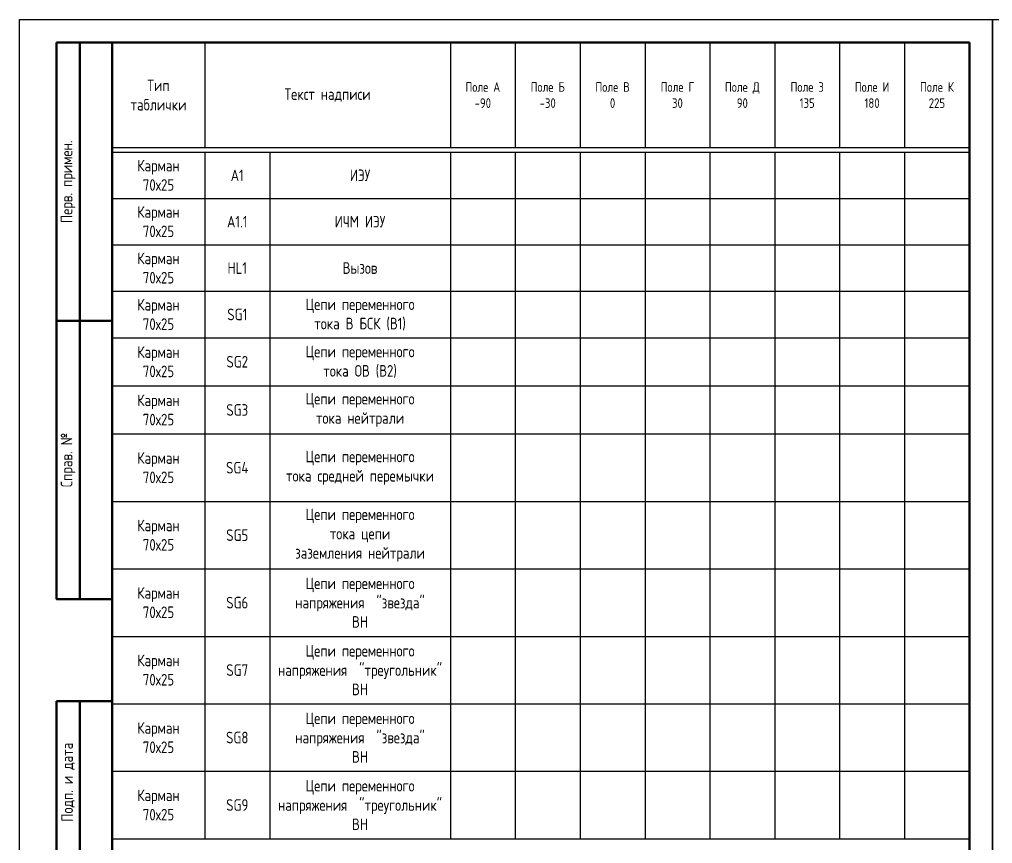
# Model space of a CAD drawing. Header units: millimetres. Extents: x -1117 to 4405, y -90 to 586.
# Drawn here: x -630 to -420, y 119.3 to 297 of the extents above; entities that cross this region are included whole.
import ezdxf

# ---------------------------------------------------------------- set-up
doc = ezdxf.new("R2010")
doc.units = ezdxf.units.MM
doc.styles.add('Gost_type_A', font='GOST_A.TTF')

# ---------------------------------------------------------------- blocks, each defined once
blk = doc.blocks.new('Штамп левый верхний')
at = {"lineweight": 50}
for points in [[(-12, 0), (-7, 0), (-7, -60), (-12, -60)], [(-7, 0), (0, 0), (0, -60), (-7, -60)], [(-12, -60), (-7, -60), (-7, -120), (-12, -120)], [(-7, -60), (0, -60), (0, -120), (-7, -120)]]:
    blk.add_lwpolyline(points, close=True, dxfattribs=at)
at = {"char_height": 2.5, "width": 60, "attachment_point": 5, "rotation": 90, "style": 'Gost_type_A'}
for s, insert in [('Перв. примен.', (-9.5, -30)), ('Справ. №', (-9.5, -90))]:
    blk.add_mtext(s, dxfattribs=dict(at, insert=insert))
blk = doc.blocks.new('Штамп левый нижний')
at = {"lineweight": 50}
for points in [[(-12, 145), (-7, 145), (-7, 110), (-12, 110)], [(-7, 145), (0, 145), (0, 110), (-7, 110)], [(-12, 110), (-7, 110), (-7, 85), (-12, 85)], [(-7, 110), (0, 110), (0, 85), (-7, 85)], [(-12, 85), (-7, 85), (-7, 60), (-12, 60)], [(-7, 85), (0, 85), (0, 60), (-7, 60)], [(-12, 60), (-7, 60), (-7, 25), (-12, 25)], [(-7, 60), (0, 60), (0, 25), (-7, 25)], [(-12, 25), (-7, 25), (-7, 0), (-12, 0)], [(-7, 25), (0, 25), (0, 0), (-7, 0)]]:
    blk.add_lwpolyline(points, close=True, dxfattribs=at)
at = {"char_height": 2.5, "attachment_point": 5, "rotation": 90, "style": 'Gost_type_A'}
for s, insert, width in [('Подп. и дата', (-9.5, 127.5), 35), ('Инв. № дубл.', (-9.5, 97.5), 25), ('Взам. инв. №', (-9.5, 72.5), 25), ('Подп. и дата', (-9.5, 42.5), 35), ('Инв. N подл.', (-9.5, 12.5), 25)]:
    blk.add_mtext(s, dxfattribs=dict(at, insert=insert, width=width))
blk = doc.blocks.new('Формат_А4')
blk.add_lwpolyline([(0, 297), (0, 0), (-210, 0), (-210, 297)], close=True)
at = {"lineweight": 50}
blk.add_lwpolyline([(-190, 292), (-5, 292), (-5, 5), (-190, 5)], close=True, dxfattribs=at)
blk = doc.blocks.new('*T21')
at = {"color": 0, "linetype": 'ByBlock', "lineweight": -2, "transparency": 16777216}
for p, q in [((0, 0), (185, 0)), ((0, 0), (0, -171.7)), ((20, 0), (20, -22.61)), ((73, 0), (73, -22.61)), ((87, 0), (87, -22.61)), ((101, 0), (101, -22.61)), ((115, 0), (115, -22.61)), ((129, 0), (129, -22.61)), ((143, 0), (143, -22.61)), ((157, 0), (157, -22.61)), ((171, 0), (171, -22.61)), ((185, 0), (185, -171.7)), ((0, -22.61), (185, -22.61)), ((0, -23.61), (185, -23.61)), ((20, -23.61), (20, -171.7)), ((34, -23.61), (34, -171.7)), ((73, -23.61), (73, -171.7)), ((87, -23.61), (87, -171.7)), ((101, -23.61), (101, -171.7)), ((115, -23.61), (115, -171.7)), ((129, -23.61), (129, -171.7)), ((143, -23.61), (143, -171.7)), ((157, -23.61), (157, -171.7)), ((171, -23.61), (171, -171.7)), ((0, -33.61), (185, -33.61)), ((0, -43.61), (185, -43.61)), ((0, -53.61), (185, -53.61)), ((0, -63.63), (185, -63.63)), ((0, -74.02), (185, -74.02)), ((0, -84.4), (185, -84.4)), ((0, -98.95), (185, -98.95)), ((0, -113.5), (185, -113.5)), ((0, -128.05), (185, -128.05)), ((0, -142.6), (185, -142.6)), ((0, -157.15), (185, -157.15)), ((0, -171.7), (185, -171.7))]:
    blk.add_line(p, q, dxfattribs=at)
at = {"color": 0, "transparency": 16777216, "char_height": 2.5, "attachment_point": 5, "style": 'Gost_type_A'}
for s, insert, width in [('Тип таблички', (10, -11.3), 17), ('Текст надписи', (46.5, -11.3), 50), ('{\\H0.83333x;\\C256;Поле А \\P-90}', (80, -11.3), 11), ('{\\H0.83333x;\\C256;Поле Б\\P-30}', (94, -11.3), 11), ('{\\H0.83333x;\\C256;Поле В\\P0}', (108, -11.3), 11), ('{\\H0.83333x;\\C256;Поле Г\\P30}', (122, -11.3), 11), ('{\\H0.83333x;\\C256;Поле Д\\P90}', (136, -11.3), 11), ('{\\H0.83333x;\\C256;Поле З\\P135}', (150, -11.3), 11), ('{\\H0.83333x;\\C256;Поле И\\P180}', (164, -11.3), 11), ('{\\H0.83333x;\\C256;Поле К\\P225}', (178, -11.3), 11), ('Карман\\P70х25', (10, -28.61), 17), ('A1', (27, -28.61), 11), ('ИЭУ', (53.5, -28.61), 36), ('Карман\\P70х25', (10, -38.61), 17), ('A1.1', (27, -38.61), 11), ('ИЧМ ИЭУ', (53.5, -38.61), 36), ('Карман\\P70х25', (10, -48.61), 17), ('HL1', (27, -48.61), 11), ('Вызов', (53.5, -48.61), 36), ('Карман\\P70х25', (10, -58.62), 17), ('{\\C256;Цепи переменного \\Pтока В БСК (В1)}', (53.5, -58.62), 36), ('SG1', (27, -58.62), 11), ('Карман\\P70х25', (10, -68.82), 17), ('{\\C256;Цепи переменного \\Pтока ОВ (В2)}', (53.5, -68.82), 36), ('SG2', (27, -68.82), 11), ('{\\C256;Цепи переменного \\Pтока нейтрали}', (53.5, -79.21), 36), ('Карман\\P70х25', (10, -79.21), 17), ('SG3', (27, -79.21), 11), ('{\\C256;Цепи переменного \\Pтока средней перемычки}', (53.5, -91.67), 36), ('Карман\\P70х25', (10, -91.67), 17), ('SG4', (27, -91.67), 11), ('{\\C256;Цепи переменного \\Pтока цепи\\Pзаземления нейтрали}', (53.5, -106.22), 36), ('Карман\\P70х25', (10, -106.22), 17), ('SG5', (27, -106.22), 11), ('{\\C256;Цепи переменного напряжения  "звезда"\\PВН}', (53.5, -120.77), 36), ('Карман\\P70х25', (10, -120.77), 17), ('SG6', (27, -120.77), 11), ('{\\C256;Цепи переменного напряжения  "треугольник"\\PВН}', (53.5, -135.32), 36), ('Карман\\P70х25', (10, -135.32), 17), ('SG7', (27, -135.32), 11), ('{\\C256;Цепи переменного напряжения  "звезда"\\PВН}', (53.5, -149.87), 36), ('Карман\\P70х25', (10, -149.87), 17), ('SG8', (27, -149.87), 11), ('{\\C256;Цепи переменного напряжения  "треугольник"\\PВН}', (53.5, -164.42), 36), ('Карман\\P70х25', (10, -164.42), 17), ('SG9', (27, -164.42), 11)]:
    blk.add_mtext(s, dxfattribs=dict(at, insert=insert, width=width))

msp = doc.modelspace()

# ---------------------------------------------------------------- block references
at = {"color": 1}
for name, p in [('Формат_А4', (-420, 0)), ('Формат_А4', (-210, 0)), ('Штамп левый верхний', (-610, 292)), ('Штамп левый нижний', (-610, 5))]:
    msp.add_blockref(name, p, dxfattribs=at)
msp.add_blockref('*T21', (-610, 292))

doc.saveas('drawing.dxf')
